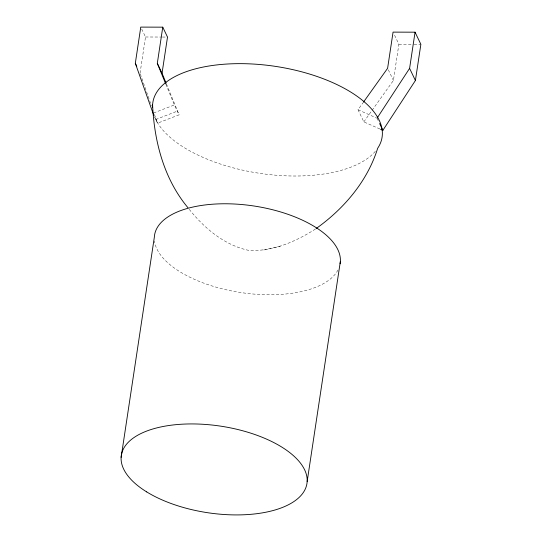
<?xml version="1.0" encoding="UTF-8"?>
<svg xmlns="http://www.w3.org/2000/svg" width="542" height="542" viewBox="0 0 542 542"><rect width="100%" height="100%" fill="white"/><g stroke="black" fill="none" stroke-linecap="round" stroke-linejoin="round"><path stroke-width="0.41" stroke-dasharray="2.71 2.03" d="M140.053 73.177L145.513 36.992L140.771 27.1M372.083 110.331L393.417 80.44L398.878 44.248L393.79 33.631M379.888 128.989L363.838 121.882L358.025 109.748L362.876 102.953M363.838 121.882L371.602 111.015M315.451 229.029C295.634 241.664 272.45 251.874 248.473 250.316C224.239 245.147 204.002 227.911 188.941 208.948M153.576 112.987L174.355 104.952L179.097 114.843L157.532 123.183L154.443 116.733M155.757 119.484L177.322 111.137M263.751 249.991L280.322 246.19M145.513 36.992L161.584 37.039M162.431 37.046L167.505 37.059M398.878 44.248L413.255 44.295M414.102 44.302L420.87 44.322M358.025 109.748L376.304 117.878M388.329 69.823L393.417 80.44M377.049 118.224L378.865 122.018M166.462 84.03L179.097 114.843M165.832 84.152L174.355 104.952M140.331 73.969L151.428 105.724M154.484 114.45L157.532 123.183M375.335 151.326A115.927 54.051 8.6 0 1 257.504 172.986A115.927 54.051 8.6 0 1 154.389 116.232M337.93 270.031A93.868 43.766 8.6 0 1 239.476 292.334A93.868 43.766 8.6 0 1 154.49 241.075"/><path stroke-width="0.81" d="M153.786 115.358L135.317 63.285L140.771 27.1L162.763 27.168L167.505 37.059L162.044 73.245L166.15 83.258M165.513 83.38L157.309 63.353L162.763 27.168M121.13 457.367L154.341 237.22A93.868 43.766 8.6 0 1 252.315 205.757A93.868 43.766 8.6 0 1 340.105 263.744M307.172 481.465L340.376 261.312M377.049 118.224L409.596 68.373L415.057 32.188L393.065 32.12L387.605 68.306L363.364 102.275M380.633 129.335L382.862 130.358L415.409 80.507L420.87 44.322L415.057 32.188M316.115 228.575C343.94 208.738 367.422 181.272 377.686 148.23A115.927 54.051 8.6 0 0 282.904 67.614A115.927 54.051 8.6 0 0 152.58 107.316M187.925 207.674C164.036 179.09 154.24 141.53 152.6 104.952M409.596 68.373L415.409 80.507M379.596 123.529L382.862 130.358M157.309 63.353L162.044 73.245M135.317 63.285L136.774 66.327M146.706 491.912A93.868 43.766 8.6 0 0 303.391 492.407A93.868 43.766 8.6 0 0 192.356 423.932A93.868 43.766 8.6 0 0 146.706 491.912"/></g></svg>
